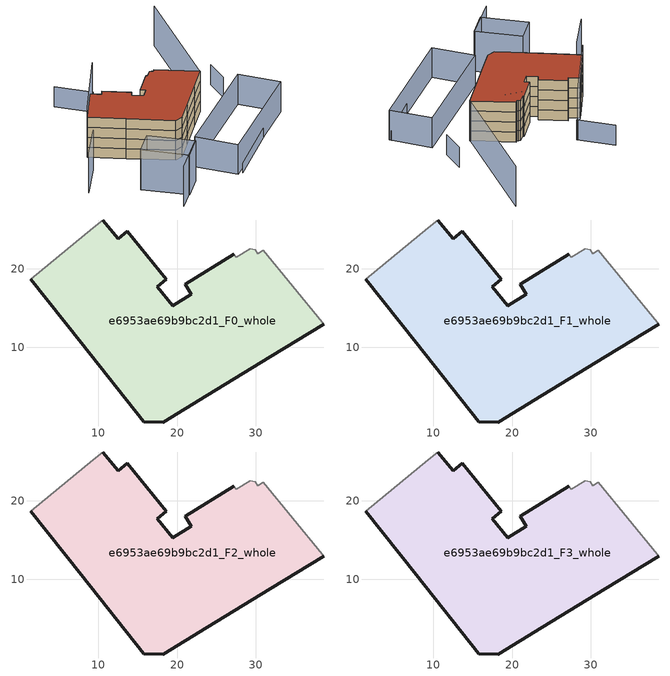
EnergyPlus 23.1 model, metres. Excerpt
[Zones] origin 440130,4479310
e6953ae69b9bc2d1_F0_whole
 floor ground (EU_floor_Construction): 30.95,22.33 38.43,13.18 38.61,12.95 31.82,8.8 23.84,3.91 18.25,0.53 15.78,0.58 7.8,10.62 1.44,18.63 9.32,25.19 10.58,26.19 12.52,23.8 13.7,24.75 18.62,18.67 17.46,17.73 19.44,15.28 21.8,16.75 21.03,18.04 27.22,21.81 27.51,21.44 29.31,22.54 29.91,22.38 30.26,21.89 z0
 wall outside (EU_wall_Construction): 1.44,18.63 7.8,10.62 15.78,0.58 18.25,0.53 23.84,3.91 31.82,8.8 38.61,12.95 / 27.22,21.81 21.03,18.04 21.8,16.75 19.44,15.28 17.46,17.73 18.62,18.67 13.7,24.75 12.52,23.8 10.58,26.19 z0:3
 wall adiabatic (EU_wall_Construction): 38.61,12.95 38.43,13.18 30.95,22.33 30.26,21.89 29.91,22.38 29.31,22.54 27.51,21.44 27.22,21.81 / 10.58,26.19 9.32,25.19 1.44,18.63 z0:3
e6953ae69b9bc2d1_F1_whole
 floor to e6953ae69b9bc2d1_F0_whole (EU_floor_Construction): 30.95,22.33 38.43,13.18 38.61,12.95 31.82,8.8 23.84,3.91 18.25,0.53 15.78,0.58 7.8,10.62 1.44,18.63 9.32,25.19 10.58,26.19 12.52,23.8 13.7,24.75 18.62,18.67 17.46,17.73 19.44,15.28 21.8,16.75 21.03,18.04 27.22,21.81 27.51,21.44 29.31,22.54 29.91,22.38 30.26,21.89 z3
 wall outside (EU_wall_Construction): 1.44,18.63 7.8,10.62 15.78,0.58 18.25,0.53 23.84,3.91 31.82,8.8 38.61,12.95 / 27.22,21.81 21.03,18.04 21.8,16.75 19.44,15.28 17.46,17.73 18.62,18.67 13.7,24.75 12.52,23.8 10.58,26.19 z3:6
 wall adiabatic (EU_wall_Construction): 38.61,12.95 38.43,13.18 30.95,22.33 30.26,21.89 29.91,22.38 29.31,22.54 27.51,21.44 27.22,21.81 / 10.58,26.19 9.32,25.19 1.44,18.63 z3:6
e6953ae69b9bc2d1_F2_whole
 floor to e6953ae69b9bc2d1_F1_whole (EU_floor_Construction): 30.95,22.33 38.43,13.18 38.61,12.95 31.82,8.8 23.84,3.91 18.25,0.53 15.78,0.58 7.8,10.62 1.44,18.63 9.32,25.19 10.58,26.19 12.52,23.8 13.7,24.75 18.62,18.67 17.46,17.73 19.44,15.28 21.8,16.75 21.03,18.04 27.22,21.81 27.51,21.44 29.31,22.54 29.91,22.38 30.26,21.89 z6
 wall outside (EU_wall_Construction): 1.44,18.63 7.8,10.62 15.78,0.58 18.25,0.53 23.84,3.91 31.82,8.8 38.61,12.95 / 27.22,21.81 21.03,18.04 21.8,16.75 19.44,15.28 17.46,17.73 18.62,18.67 13.7,24.75 12.52,23.8 10.58,26.19 z6:9
 wall adiabatic (EU_wall_Construction): 38.61,12.95 38.43,13.18 30.95,22.33 30.26,21.89 29.91,22.38 29.31,22.54 27.51,21.44 27.22,21.81 / 10.58,26.19 9.32,25.19 1.44,18.63 z6:9
e6953ae69b9bc2d1_F3_whole
 floor to e6953ae69b9bc2d1_F2_whole (EU_floor_Construction): 30.95,22.33 38.43,13.18 38.61,12.95 31.82,8.8 23.84,3.91 18.25,0.53 15.78,0.58 7.8,10.62 1.44,18.63 9.32,25.19 10.58,26.19 12.52,23.8 13.7,24.75 18.62,18.67 17.46,17.73 19.44,15.28 21.8,16.75 21.03,18.04 27.22,21.81 27.51,21.44 29.31,22.54 29.91,22.38 30.26,21.89 z9
 wall outside (EU_wall_Construction): 1.44,18.63 7.8,10.62 15.78,0.58 18.25,0.53 23.84,3.91 31.82,8.8 38.61,12.95 / 27.22,21.81 21.03,18.04 21.8,16.75 19.44,15.28 17.46,17.73 18.62,18.67 13.7,24.75 12.52,23.8 10.58,26.19 z9:12
 wall adiabatic (EU_wall_Construction): 38.61,12.95 38.43,13.18 30.95,22.33 30.26,21.89 29.91,22.38 29.31,22.54 27.51,21.44 27.22,21.81 / 10.58,26.19 9.32,25.19 1.44,18.63 z9:12
 roof outside (EU_roof_Construction): 31.82,8.8 38.61,12.95 38.43,13.18 30.95,22.33 30.26,21.89 29.91,22.38 29.31,22.54 27.51,21.44 27.22,21.81 21.03,18.04 21.8,16.75 19.44,15.28 17.46,17.73 18.62,18.67 13.7,24.75 12.52,23.8 10.58,26.19 9.32,25.19 1.44,18.63 7.8,10.62 15.78,0.58 18.25,0.53 23.84,3.91 z12
shading: 22.88,-16.5 52.22,-2.08 z0:3; 0.12,-16.68 11.63,-10.19 / -2.29,13.02 -11.7,5.91 / 54.85,44.34 38.56,13.11 / 38.56,13.11 25.97,19.68 / 5.38,-14.04 -1.33,-2.94 / -1.33,-2.94 4.99,0.88 / 4.99,0.88 11.7,-10.23 / 11.7,-10.23 5.38,-14.04 z0:12; 19.01,33.05 1.44,18.63 z0:15; 52.49,-2.63 21.58,-16.14 / 21.58,-16.14 16.82,-5.26 / 16.82,-5.26 47.73,8.25 / 47.73,8.25 52.49,-2.63 z0:9; 47.84,13.42 50.34,20.17 / 19.24,32.97 14.46,42.35 z0:6
[Building]
EU S2 Campaign: North Axis=0; Terrain=City; Solar Distribution=FullExterior
[Site:Location]
Madrid: Latitude=40.5; Longitude=-3.5; Time Zone=1; Elevation=609
[SizingPeriod:WeatherFileDays]
AnnualSizingPeriod: Begin Month=1; Begin Day of Month=1; End Month=12; End Day of Month=31; Day of Week for Start Day=Monday; Use Weather File Daylight Saving Period=No; Use Weather File Rain and Snow Indicators=No
[MATERIAL]
EU_InternalMass_Material: Roughness=MediumRough; Thickness=0.1; Conductivity=1; Density=1800; Specific Heat=900; Thermal Absorptance=0.9; Solar Absorptance=0.7; Visible Absorptance=0.7
[MATERIAL:NOMASS] Roughness=MediumRough; Thermal Absorptance=0.9; Solar Absorptance=0.7; Visible Absorptance=0.7
Name | Thermal Resistance
EU_wall_NoMass; EU_roof_NoMass | 2.16768
EU_floor_NoMass | 1.14339
[CONSTRUCTION]
EU_wall_Construction: EU_wall_NoMass
EU_roof_Construction: EU_roof_NoMass
EU_floor_Construction: EU_floor_NoMass
EU_InternalMass_Construction: EU_InternalMass_Material
[ZONE] Type=1; Multiplier=1; Ceiling Height=autocalculate; Volume=1468.92; Floor Area=autocalculate; Part of Total Floor Area=Yes
e6953ae69b9bc2d1_F0_whole; e6953ae69b9bc2d1_F1_whole; e6953ae69b9bc2d1_F2_whole; e6953ae69b9bc2d1_F3_whole
[INTERNALMASS] Construction=EU_InternalMass_Construction; Surface Area=489.639
Name | Zone or ZoneList
e6953ae69b9bc2d1_F0_whole_EU_InternalMass | e6953ae69b9bc2d1_F0_whole
e6953ae69b9bc2d1_F1_whole_EU_InternalMass | e6953ae69b9bc2d1_F1_whole
e6953ae69b9bc2d1_F2_whole_EU_InternalMass | e6953ae69b9bc2d1_F2_whole
e6953ae69b9bc2d1_F3_whole_EU_InternalMass | e6953ae69b9bc2d1_F3_whole
[OTHEREQUIPMENT] Fuel Type=Electricity; Design Level Calculation Method=Watts/Area; Power per Zone Floor Area=1; Fraction Latent=0; Fraction Radiant=0; Fraction Lost=0; Carbon Dioxide Generation Rate=0; EndUse Subcategory=EU_Step8_InternalGains
Name | Zone or ZoneList or Space or SpaceList | Schedule
EU_Step8_InternalGain_e6953ae69b9bc2d1_F0_whole_f000 | e6953ae69b9bc2d1_F0_whole | EU_Step8_GainSchedule_e6953ae69b9bc2d1_F0_whole_f000
EU_Step8_InternalGain_e6953ae69b9bc2d1_F1_whole_f000 | e6953ae69b9bc2d1_F1_whole | EU_Step8_GainSchedule_e6953ae69b9bc2d1_F1_whole_f000
EU_Step8_InternalGain_e6953ae69b9bc2d1_F2_whole_f000 | e6953ae69b9bc2d1_F2_whole | EU_Step8_GainSchedule_e6953ae69b9bc2d1_F2_whole_f000
EU_Step8_InternalGain_e6953ae69b9bc2d1_F3_whole_f000 | e6953ae69b9bc2d1_F3_whole | EU_Step8_GainSchedule_e6953ae69b9bc2d1_F3_whole_f000
[ZONEVENTILATION:DESIGNFLOWRATE] Schedule=EU_AlwaysOn; Design Flow Rate Calculation Method=AirChanges/Hour; Air Changes per Hour=0.480546; Ventilation Type=Natural; Fan Pressure Rise=0; Fan Total Efficiency=1; Constant Term Coefficient=1; Temperature Term Coefficient=0; Velocity Term Coefficient=0; Velocity Squared Term Coefficient=0; Minimum Indoor Temperature=-100; Maximum Indoor Temperature=100; Delta Temperature=-100; Minimum Outdoor Temperature=-100; Maximum Outdoor Temperature=100; Maximum Wind Speed=40
Name | Zone or ZoneList or Space or SpaceList
EU_ConstantAir_e6953ae69b9bc2d1_F0_whole | e6953ae69b9bc2d1_F0_whole
EU_ConstantAir_e6953ae69b9bc2d1_F1_whole | e6953ae69b9bc2d1_F1_whole
EU_ConstantAir_e6953ae69b9bc2d1_F2_whole | e6953ae69b9bc2d1_F2_whole
EU_ConstantAir_e6953ae69b9bc2d1_F3_whole | e6953ae69b9bc2d1_F3_whole
[HVACTEMPLATE:THERMOSTAT] Constant Heating Setpoint=20; Constant Cooling Setpoint=50
EU_HeatOnly_e6953ae69b9bc2d1_F0_whole; EU_HeatOnly_e6953ae69b9bc2d1_F1_whole; EU_HeatOnly_e6953ae69b9bc2d1_F2_whole; EU_HeatOnly_e6953ae69b9bc2d1_F3_whole
[HVACTEMPLATE:ZONE:IDEALLOADSAIRSYSTEM] System Availability Schedule=EU_AlwaysOn; Maximum Heating Supply Air Temperature=50; Minimum Cooling Supply Air Temperature=13; Maximum Heating Supply Air Humidity Ratio=0.0156; Minimum Cooling Supply Air Humidity Ratio=0.0077; Heating Limit=NoLimit; Cooling Limit=NoLimit; Heating Availability Schedule=EU_AlwaysOn; Cooling Availability Schedule=EU_CoolingOff; Dehumidification Control Type=ConstantSensibleHeatRatio; Cooling Sensible Heat Ratio=0.7; Dehumidification Setpoint=60; Humidification Control Type=None; Humidification Setpoint=30; Outdoor Air Method=None; Outdoor Air Flow Rate per Person=0.00944; Outdoor Air Flow Rate per Zone Floor Area=0; Outdoor Air Flow Rate per Zone=0; Demand Controlled Ventilation Type=None; Outdoor Air Economizer Type=NoEconomizer; Heat Recovery Type=None; Sensible Heat Recovery Effectiveness=0.7; Latent Heat Recovery Effectiveness=0.65
Name | Template Thermostat
e6953ae69b9bc2d1_F0_whole | EU_HeatOnly_e6953ae69b9bc2d1_F0_whole
e6953ae69b9bc2d1_F1_whole | EU_HeatOnly_e6953ae69b9bc2d1_F1_whole
e6953ae69b9bc2d1_F2_whole | EU_HeatOnly_e6953ae69b9bc2d1_F2_whole
e6953ae69b9bc2d1_F3_whole | EU_HeatOnly_e6953ae69b9bc2d1_F3_whole
[SIZING:ZONE] Zone Cooling Design Supply Air Temperature Input Method=SupplyAirTemperature; Zone Cooling Design Supply Air Temperature=13; Zone Heating Design Supply Air Temperature Input Method=SupplyAirTemperature; Zone Heating Design Supply Air Temperature=50; Zone Cooling Design Supply Air Humidity Ratio=0.008; Zone Heating Design Supply Air Humidity Ratio=0.008; Cooling Design Air Flow Method=DesignDay; Cooling Design Air Flow Rate=0; Cooling Minimum Air Flow per Zone Floor Area=0.000762; Cooling Minimum Air Flow=0; Cooling Minimum Air Flow Fraction=0.2; Heating Design Air Flow Method=DesignDay; Heating Design Air Flow Rate=0; Heating Maximum Air Flow per Zone Floor Area=0.002032; Heating Maximum Air Flow=0.141576; Heating Maximum Air Flow Fraction=0.3; Account for Dedicated Outdoor Air System=No; Dedicated Outdoor Air System Control Strategy=NeutralSupplyAir; Dedicated Outdoor Air Low Setpoint Temperature for Design=autosize; Dedicated Outdoor Air High Setpoint Temperature for Design=autosize; Zone Load Sizing Method=Sensible Load Only No Latent Load; Zone Latent Cooling Design Supply Air Humidity Ratio Input Method=HumidityRatioDifference; Zone Cooling Design Supply Air Humidity Ratio Difference=0.005; Zone Latent Heating Design Supply Air Humidity Ratio Input Method=HumidityRatioDifference; Zone Humidification Design Supply Air Humidity Ratio Difference=0.005
e6953ae69b9bc2d1_F0_whole; e6953ae69b9bc2d1_F1_whole; e6953ae69b9bc2d1_F2_whole; e6953ae69b9bc2d1_F3_whole
[SCHEDULE:CONSTANT]
Name | Hourly Value
EU_AlwaysOn | 1
EU_CoolingOff | 0
[SCHEDULE:FILE] Column Number=1; Rows to Skip at Top=0; Number of Hours of Data=8760; Column Separator=Comma; Interpolate to Timestep=No; Minutes per Item=60; Adjust Schedule for Daylight Savings=Yes
Name | File
EU_Step8_GainSchedule_e6953ae69b9bc2d1_F0_whole_f000 | ../../schedules/e6953ae69b9bc2d1/e6953ae69b9bc2d1_F0_whole_f000_gain.csv
EU_Step8_GainSchedule_e6953ae69b9bc2d1_F1_whole_f000 | ../../schedules/e6953ae69b9bc2d1/e6953ae69b9bc2d1_F1_whole_f000_gain.csv
EU_Step8_GainSchedule_e6953ae69b9bc2d1_F2_whole_f000 | ../../schedules/e6953ae69b9bc2d1/e6953ae69b9bc2d1_F2_whole_f000_gain.csv
EU_Step8_GainSchedule_e6953ae69b9bc2d1_F3_whole_f000 | ../../schedules/e6953ae69b9bc2d1/e6953ae69b9bc2d1_F3_whole_f000_gain.csv
